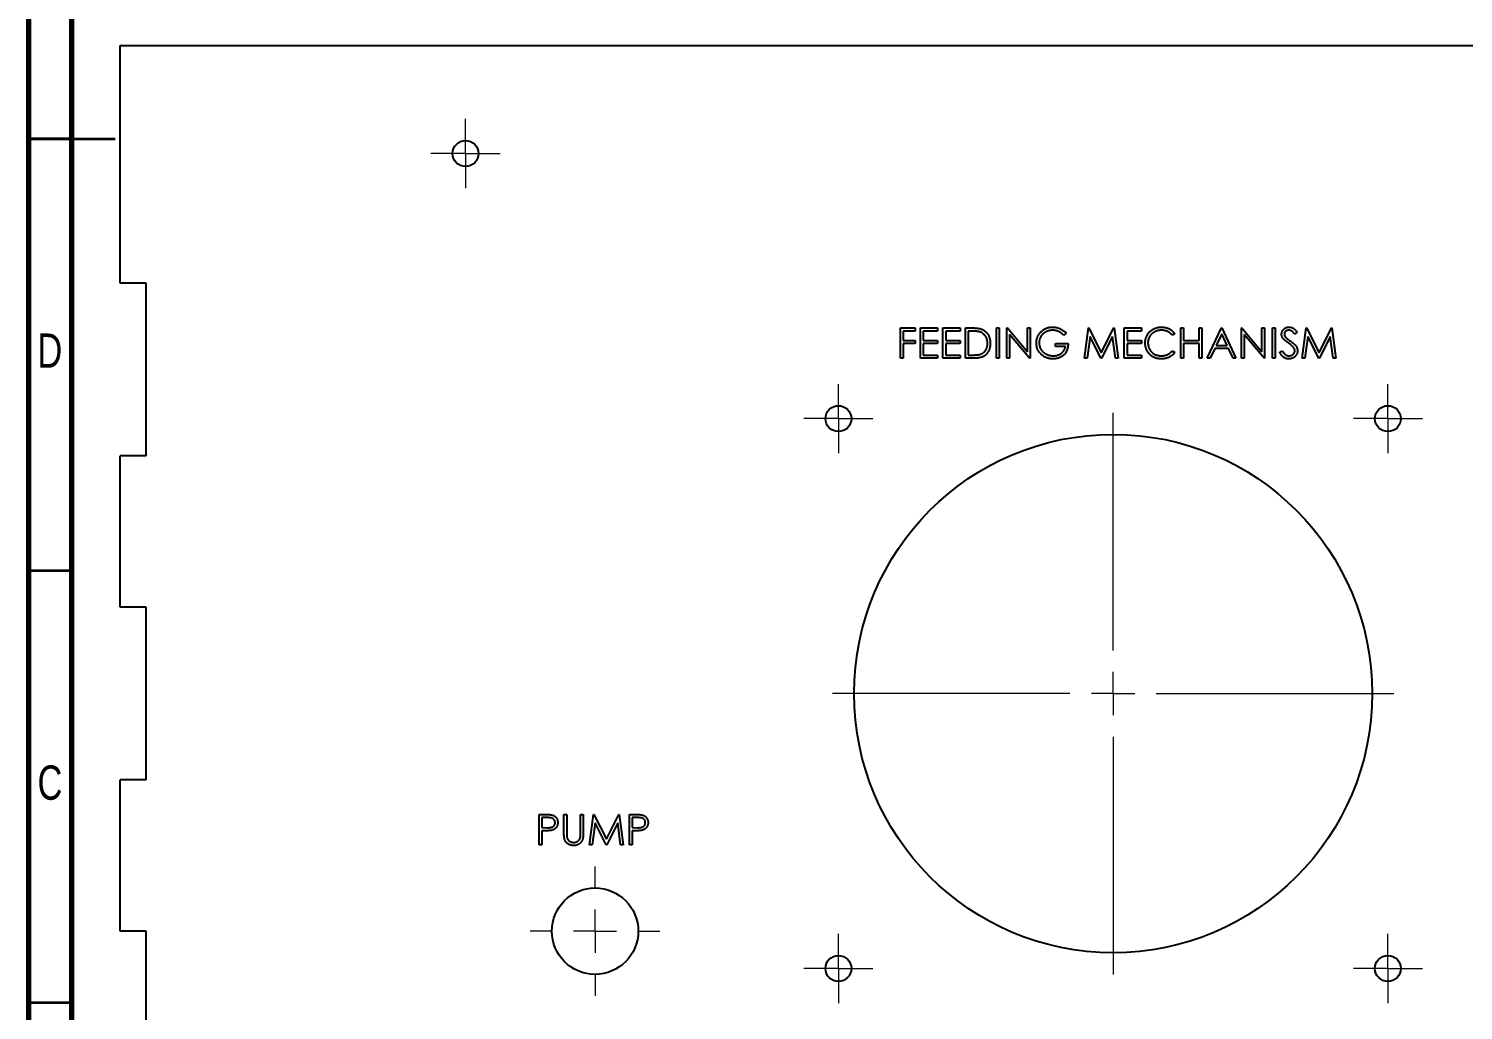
# Model space of a CAD drawing. Header units: millimetres. Extents: x 15 to 589, y 5 to 415.
# Drawn here: x 15 to 181.1, y 109.1 to 222.7 of the extents above; entities that cross this region are included whole.
import ezdxf

# ---------------------------------------------------------------- set-up
doc = ezdxf.new("R2010")
doc.units = ezdxf.units.MM
doc.styles.add('SLDTEXTSTYLE0', font='TXT', dxfattribs={"width": 0.75})

# ---------------------------------------------------------------- blocks, each defined once
blk = doc.blocks.new('SW_CENTERMARKSYMBOL_0')
at = {"color": 0, "linetype": 'Continuous', "lineweight": 0}
for p, q in [((0, 5), (0, 32.5)), ((0, 0), (0, 2.5)), ((-5, 0), (-32.5, 0)), ((0, 0), (-2.5, 0)), ((0, 0), (0, -2.5)), ((0, 0), (2.5, 0)), ((5, 0), (32.5, 0)), ((0, -5), (0, -32.5))]:
    blk.add_line(p, q, dxfattribs=at)
blk = doc.blocks.new('SW_CENTERMARKSYMBOL_1')
at = {"color": 0, "linetype": 'Continuous', "lineweight": 0}
for p, q in [((0, 2.5), (0, 4)), ((0, 0), (0, 2.5)), ((-2.5, 0), (-4, 0)), ((0, 0), (-2.5, 0)), ((0, 0), (0, -2.5)), ((0, 0), (2.5, 0)), ((2.5, 0), (4, 0)), ((0, -2.5), (0, -4))]:
    blk.add_line(p, q, dxfattribs=at)
blk = doc.blocks.new('SW_CENTERMARKSYMBOL_2')
at = {"color": 0, "linetype": 'Continuous', "lineweight": 0}
for p, q in [((0, 2.5), (0, 4)), ((0, 0), (0, 2.5)), ((-2.5, 0), (-4, 0)), ((0, 0), (-2.5, 0)), ((0, 0), (0, -2.5)), ((0, 0), (2.5, 0)), ((2.5, 0), (4, 0)), ((0, -2.5), (0, -4))]:
    blk.add_line(p, q, dxfattribs=at)
blk = doc.blocks.new('SW_CENTERMARKSYMBOL_3')
at = {"color": 0, "linetype": 'Continuous', "lineweight": 0}
for p, q in [((0, 2.5), (0, 4)), ((0, 0), (0, 2.5)), ((-2.5, 0), (-4, 0)), ((0, 0), (-2.5, 0)), ((0, 0), (0, -2.5)), ((0, 0), (2.5, 0)), ((2.5, 0), (4, 0)), ((0, -2.5), (0, -4))]:
    blk.add_line(p, q, dxfattribs=at)
blk = doc.blocks.new('SW_CENTERMARKSYMBOL_4')
at = {"color": 0, "linetype": 'Continuous', "lineweight": 0}
for p, q in [((0, 2.5), (0, 4)), ((0, 0), (0, 2.5)), ((-2.5, 0), (-4, 0)), ((0, 0), (-2.5, 0)), ((0, 0), (0, -2.5)), ((0, 0), (2.5, 0)), ((2.5, 0), (4, 0)), ((0, -2.5), (0, -4))]:
    blk.add_line(p, q, dxfattribs=at)
blk = doc.blocks.new('SW_CENTERMARKSYMBOL_6')
at = {"color": 0, "linetype": 'Continuous', "lineweight": 0}
for p, q in [((0, 5), (0, 7.5)), ((0, 0), (0, 2.5)), ((-5, 0), (-7.5, 0)), ((0, 0), (-2.5, 0)), ((0, 0), (0, -2.5)), ((0, 0), (2.5, 0)), ((5, 0), (7.5, 0)), ((0, -5), (0, -7.5))]:
    blk.add_line(p, q, dxfattribs=at)
blk = doc.blocks.new('SW_CENTERMARKSYMBOL_7')
at = {"color": 0, "linetype": 'Continuous', "lineweight": 0}
for p, q in [((0, 2.5), (0, 4)), ((0, 0), (0, 2.5)), ((-2.5, 0), (-4, 0)), ((0, 0), (-2.5, 0)), ((0, 0), (0, -2.5)), ((0, 0), (2.5, 0)), ((2.5, 0), (4, 0)), ((0, -2.5), (0, -4))]:
    blk.add_line(p, q, dxfattribs=at)

msp = doc.modelspace()

# ---------------------------------------------------------------- linework, layer by layer
at = {"color": 7, "linetype": 'Continuous', "lineweight": 70}
for p, q in [((15, 5), (15, 415)), ((20, 10), (20, 410))]:
    msp.add_line(p, q, dxfattribs=at)
at = {"color": 7, "linetype": 'Continuous', "lineweight": 25}
for p, q in [((25.59, 193.29), (25.59, 220.79)), ((25.59, 220.79), (335.59, 220.79)), ((28.59, 193.29), (25.59, 193.29)), ((28.59, 173.29), (28.59, 193.29)), ((115.95, 188.11), (117.65, 188.11)), ((115.95, 184.61), (115.95, 188.11)), ((116.26, 187.75), (116.26, 186.67)), ((117.65, 187.75), (116.26, 187.75)), ((117.65, 188.11), (117.65, 187.75)), ((118.28, 188.11), (120.26, 188.11)), ((118.28, 184.61), (118.28, 188.11)), ((118.6, 187.75), (118.6, 186.67)), ((120.26, 187.75), (118.6, 187.75)), ((120.26, 188.11), (120.26, 187.75)), ((120.88, 188.11), (122.86, 188.11)), ((120.88, 184.61), (120.88, 188.11)), ((121.2, 187.75), (121.2, 186.67)), ((122.86, 187.75), (121.2, 187.75)), ((122.86, 188.11), (122.86, 187.75)), ((123.49, 188.11), (124.19, 188.11)), ((123.49, 184.61), (123.49, 188.11)), ((124.05, 187.75), (123.8, 187.75)), ((123.8, 187.75), (123.8, 184.97)), ((127.08, 188.11), (127.39, 188.11)), ((127.08, 184.61), (127.08, 188.11)), ((127.39, 188.11), (127.39, 184.61)), ((128.29, 188.11), (128.35, 188.11)), ((128.29, 184.61), (128.29, 188.11)), ((128.35, 188.11), (130.67, 185.36)), ((130.67, 188.11), (130.98, 188.11)), ((130.67, 185.36), (130.67, 188.11)), ((130.98, 188.11), (130.98, 184.61)), ((137.26, 184.61), (137.73, 188.11)), ((137.73, 188.11), (137.77, 188.11)), ((137.77, 188.11), (139.21, 185.24)), ((139.21, 185.24), (140.66, 188.11)), ((140.66, 188.11), (140.7, 188.11)), ((140.7, 188.11), (141.17, 184.61)), ((141.88, 188.11), (143.86, 188.11)), ((141.88, 184.61), (141.88, 188.11)), ((142.2, 187.75), (142.2, 186.67)), ((143.86, 187.75), (142.2, 187.75)), ((143.86, 188.11), (143.86, 187.75)), ((148.44, 188.11), (148.75, 188.11)), ((148.44, 184.61), (148.44, 188.11)), ((148.75, 188.11), (148.75, 186.67)), ((150.55, 188.11), (150.86, 188.11)), ((150.55, 186.67), (150.55, 188.11)), ((150.86, 188.11), (150.86, 184.61)), ((151.49, 184.61), (153.15, 188.11)), ((153.15, 188.11), (153.19, 188.11)), ((153.19, 188.11), (154.81, 184.61)), ((155.44, 188.11), (155.5, 188.11)), ((155.44, 184.61), (155.44, 188.11)), ((155.5, 188.11), (157.81, 185.36)), ((157.81, 188.11), (158.13, 188.11)), ((157.81, 185.36), (157.81, 188.11)), ((158.13, 188.11), (158.13, 184.61)), ((159.03, 188.11), (159.34, 188.11)), ((159.03, 184.61), (159.03, 188.11)), ((159.34, 188.11), (159.34, 184.61)), ((162.48, 184.61), (162.94, 188.11)), ((162.94, 188.11), (162.99, 188.11)), ((162.99, 188.11), (164.43, 185.24)), ((164.43, 185.24), (165.87, 188.11)), ((165.87, 188.11), (165.92, 188.11)), ((165.92, 188.11), (166.38, 184.61)), ((116.26, 186.67), (117.65, 186.67)), ((116.26, 186.32), (116.26, 184.61)), ((117.65, 186.32), (116.26, 186.32)), ((117.65, 186.67), (117.65, 186.32)), ((118.6, 186.67), (120.26, 186.67)), ((118.6, 186.32), (118.6, 184.97)), ((120.26, 186.32), (118.6, 186.32)), ((120.26, 186.67), (120.26, 186.32)), ((121.2, 186.67), (122.86, 186.67)), ((121.2, 186.32), (121.2, 184.97)), ((122.86, 186.32), (121.2, 186.32)), ((122.86, 186.67), (122.86, 186.32)), ((128.6, 187.36), (128.6, 184.61)), ((130.91, 184.61), (128.6, 187.36)), ((133.9, 186.32), (135.38, 186.32)), ((133.9, 185.96), (133.9, 186.32)), ((135.15, 187.51), (134.88, 187.26)), ((137.91, 187.13), (137.58, 184.61)), ((139.18, 184.61), (137.91, 187.13)), ((140.52, 187.13), (139.25, 184.61)), ((140.85, 184.61), (140.52, 187.13)), ((142.2, 186.67), (143.86, 186.67)), ((142.2, 186.32), (142.2, 184.97)), ((143.86, 186.32), (142.2, 186.32)), ((143.86, 186.67), (143.86, 186.32)), ((147.72, 187.47), (147.44, 187.26)), ((148.75, 186.67), (150.55, 186.67)), ((148.75, 186.32), (148.75, 184.61)), ((150.55, 186.32), (148.75, 186.32)), ((150.55, 184.61), (150.55, 186.32)), ((153.17, 187.43), (152.53, 186.09)), ((152.53, 186.09), (153.78, 186.09)), ((153.78, 186.09), (153.17, 187.43)), ((155.75, 187.36), (155.75, 184.61)), ((158.06, 184.61), (155.75, 187.36)), ((161.9, 187.61), (161.61, 187.39)), ((163.13, 187.13), (162.8, 184.61)), ((164.4, 184.61), (163.13, 187.13)), ((165.73, 187.13), (164.47, 184.61)), ((166.07, 184.61), (165.73, 187.13)), ((116.26, 184.61), (115.95, 184.61)), ((120.26, 184.61), (118.28, 184.61)), ((118.6, 184.97), (120.26, 184.97)), ((120.26, 184.97), (120.26, 184.61)), ((122.86, 184.61), (120.88, 184.61)), ((121.2, 184.97), (122.86, 184.97)), ((122.86, 184.97), (122.86, 184.61)), ((124.57, 184.61), (123.49, 184.61)), ((123.8, 184.97), (124.2, 184.97)), ((127.39, 184.61), (127.08, 184.61)), ((128.6, 184.61), (128.29, 184.61)), ((130.98, 184.61), (130.91, 184.61)), ((135.06, 185.96), (133.9, 185.96)), ((137.58, 184.61), (137.26, 184.61)), ((139.25, 184.61), (139.18, 184.61)), ((141.17, 184.61), (140.85, 184.61)), ((143.86, 184.61), (141.88, 184.61)), ((142.2, 184.97), (143.86, 184.97)), ((143.86, 184.97), (143.86, 184.61)), ((147.44, 185.46), (147.72, 185.26)), ((148.75, 184.61), (148.44, 184.61)), ((150.86, 184.61), (150.55, 184.61)), ((151.83, 184.61), (151.49, 184.61)), ((152.36, 185.73), (151.83, 184.61)), ((153.95, 185.73), (152.36, 185.73)), ((154.47, 184.61), (153.95, 185.73)), ((154.81, 184.61), (154.47, 184.61)), ((155.75, 184.61), (155.44, 184.61)), ((158.13, 184.61), (158.06, 184.61)), ((159.34, 184.61), (159.03, 184.61)), ((159.88, 185.29), (160.17, 185.46)), ((162.8, 184.61), (162.48, 184.61)), ((164.47, 184.61), (164.4, 184.61)), ((166.38, 184.61), (166.07, 184.61)), ((25.59, 155.79), (25.59, 173.29)), ((28.59, 173.29), (25.59, 173.29)), ((28.59, 155.79), (25.59, 155.79)), ((28.59, 135.79), (28.59, 155.79)), ((25.59, 118.29), (25.59, 135.79)), ((28.59, 135.79), (25.59, 135.79)), ((74.12, 131.79), (74.81, 131.79)), ((74.12, 128.29), (74.12, 131.79)), ((74.43, 131.43), (74.43, 130.27)), ((75.07, 131.43), (74.43, 131.43)), ((76.99, 131.79), (77.31, 131.79)), ((76.99, 129.68), (76.99, 131.79)), ((77.31, 131.79), (77.31, 129.69)), ((78.92, 131.79), (79.23, 131.79)), ((78.92, 129.69), (78.92, 131.79)), ((79.23, 131.79), (79.23, 129.68)), ((79.95, 128.29), (80.41, 131.79)), ((80.41, 131.79), (80.46, 131.79)), ((80.46, 131.79), (81.9, 128.92)), ((81.9, 128.92), (83.35, 131.79)), ((83.35, 131.79), (83.39, 131.79)), ((83.39, 131.79), (83.86, 128.29)), ((84.57, 131.79), (85.26, 131.79)), ((84.57, 128.29), (84.57, 131.79)), ((84.89, 131.43), (84.89, 130.27)), ((85.53, 131.43), (84.89, 131.43)), ((74.43, 130.27), (75.05, 130.26)), ((74.43, 129.91), (74.43, 128.29)), ((74.68, 129.91), (74.43, 129.91)), ((80.6, 130.82), (80.27, 128.29)), ((81.87, 128.29), (80.6, 130.82)), ((83.21, 130.81), (81.94, 128.29)), ((83.54, 128.29), (83.21, 130.81)), ((84.89, 130.27), (85.5, 130.26)), ((84.89, 129.91), (84.89, 128.29)), ((85.14, 129.91), (84.89, 129.91)), ((74.43, 128.29), (74.12, 128.29)), ((80.27, 128.29), (79.95, 128.29)), ((81.94, 128.29), (81.87, 128.29)), ((83.86, 128.29), (83.54, 128.29)), ((84.89, 128.29), (84.57, 128.29)), ((28.59, 118.29), (25.59, 118.29)), ((28.59, 98.29), (28.59, 118.29))]:
    msp.add_line(p, q, dxfattribs=at)
at = {"color": 7, "linetype": 'Continuous', "lineweight": 35}
for p, q in [((15, 210), (25, 210)), ((20, 210), (15, 210)), ((20, 160), (15, 160)), ((20, 110), (15, 110))]:
    msp.add_line(p, q, dxfattribs=at)
at = {"color": 7, "linetype": 'Continuous', "lineweight": 25}
for centre, radius in [((65.59, 208.29), 1.5), ((108.77, 177.61), 1.5), ((172.41, 177.61), 1.5), ((140.59, 145.79), 30), ((80.59, 118.29), 5), ((108.77, 113.97), 1.5), ((172.41, 113.97), 1.5)]:
    msp.add_circle(centre, radius, dxfattribs=at)
for points, knots in [([(125.12, 187.65), (125.09, 187.66), (125.03, 187.68), (124.93, 187.7), (124.81, 187.71), (124.69, 187.73), (124.55, 187.74), (124.39, 187.75), (124.22, 187.75), (124.11, 187.75), (124.05, 187.75)], [0, 0, 0, 0, 0.084319, 0.179285, 0.286583, 0.405111, 0.535593, 0.67819, 0.832976, 1, 1, 1, 1]), ([(124.19, 188.11), (124.26, 188.11), (124.37, 188.11), (124.55, 188.1), (124.7, 188.09), (124.85, 188.08), (124.98, 188.06), (125.1, 188.04), (125.21, 188.02), (125.27, 187.99), (125.3, 187.98)], [0, 0, 0, 0, 0.164289, 0.317406, 0.458844, 0.589367, 0.707831, 0.81577, 0.91288, 1, 1, 1, 1]), ([(125.3, 187.98), (125.35, 187.97), (125.43, 187.94), (125.54, 187.88), (125.65, 187.82), (125.75, 187.74), (125.84, 187.66), (125.93, 187.57), (126.01, 187.47), (126.08, 187.37), (126.15, 187.25), (126.2, 187.14), (126.25, 187.01), (126.29, 186.88), (126.32, 186.75), (126.34, 186.61), (126.36, 186.46), (126.36, 186.37), (126.36, 186.32)], [0, 0, 0, 0, 0.061545, 0.121694, 0.181155, 0.239875, 0.298702, 0.357647, 0.417605, 0.478494, 0.540407, 0.602345, 0.665004, 0.728559, 0.793651, 0.860534, 0.929236, 1, 1, 1, 1]), ([(131.7, 186.36), (131.7, 186.4), (131.7, 186.49), (131.71, 186.61), (131.73, 186.73), (131.76, 186.84), (131.79, 186.96), (131.84, 187.07), (131.88, 187.18), (131.94, 187.29), (132.01, 187.39), (132.08, 187.49), (132.15, 187.58), (132.23, 187.67), (132.32, 187.75), (132.41, 187.83), (132.51, 187.9), (132.62, 187.96), (132.72, 188.02), (132.84, 188.07), (132.95, 188.11), (133.07, 188.14), (133.19, 188.17), (133.32, 188.19), (133.45, 188.2), (133.54, 188.2), (133.58, 188.2)], [0, 0, 0, 0, 0.042039, 0.083544, 0.124643, 0.165303, 0.206171, 0.246971, 0.288329, 0.329987, 0.371797, 0.412738, 0.453459, 0.494001, 0.534381, 0.574952, 0.615892, 0.65725, 0.699007, 0.740486, 0.782325, 0.824567, 0.867041, 0.9105, 0.954619, 1, 1, 1, 1]), ([(133.57, 187.84), (133.54, 187.84), (133.47, 187.84), (133.37, 187.83), (133.27, 187.81), (133.17, 187.79), (133.07, 187.76), (132.98, 187.73), (132.88, 187.69), (132.79, 187.64), (132.7, 187.59), (132.62, 187.53), (132.54, 187.47), (132.46, 187.41), (132.39, 187.34), (132.33, 187.26), (132.27, 187.18), (132.22, 187.1), (132.17, 187.01), (132.13, 186.93), (132.09, 186.84), (132.06, 186.75), (132.04, 186.66), (132.02, 186.56), (132.02, 186.47), (132.01, 186.41), (132.01, 186.38)], [0, 0, 0, 0, 0.042841, 0.085571, 0.127719, 0.170068, 0.212787, 0.255482, 0.298877, 0.342861, 0.386528, 0.429532, 0.471886, 0.513729, 0.555082, 0.596535, 0.63812, 0.679822, 0.721331, 0.761888, 0.802199, 0.841806, 0.88106, 0.920633, 0.960101, 1, 1, 1, 1]), ([(134.88, 187.26), (134.84, 187.3), (134.74, 187.39), (134.58, 187.51), (134.42, 187.61), (134.25, 187.69), (134.08, 187.76), (133.91, 187.81), (133.74, 187.84), (133.63, 187.84), (133.57, 187.84)], [0, 0, 0, 0, 0.136144, 0.269043, 0.398517, 0.5271, 0.652283, 0.77168, 0.887495, 1, 1, 1, 1]), ([(133.58, 188.2), (133.62, 188.2), (133.69, 188.2), (133.8, 188.19), (133.9, 188.18), (134.01, 188.16), (134.11, 188.14), (134.21, 188.11), (134.31, 188.08), (134.4, 188.04), (134.5, 187.99), (134.6, 187.94), (134.69, 187.89), (134.78, 187.82), (134.88, 187.76), (134.97, 187.68), (135.06, 187.6), (135.12, 187.54), (135.15, 187.51)], [0, 0, 0, 0, 0.061617, 0.122179, 0.182216, 0.241864, 0.30096, 0.359969, 0.419033, 0.478069, 0.537993, 0.59896, 0.661321, 0.725248, 0.79122, 0.858746, 0.928318, 1, 1, 1, 1]), ([(144.31, 186.38), (144.31, 186.44), (144.31, 186.57), (144.34, 186.75), (144.38, 186.92), (144.44, 187.09), (144.52, 187.25), (144.61, 187.4), (144.72, 187.54), (144.84, 187.68), (144.98, 187.8), (145.13, 187.91), (145.28, 188), (145.45, 188.07), (145.62, 188.13), (145.8, 188.17), (146, 188.2), (146.13, 188.2), (146.19, 188.2)], [0, 0, 0, 0, 0.064558, 0.127014, 0.187955, 0.248014, 0.307748, 0.368235, 0.42947, 0.492743, 0.556258, 0.618217, 0.679655, 0.741246, 0.803415, 0.866815, 0.932328, 1, 1, 1, 1]), ([(146.17, 187.84), (146.14, 187.84), (146.07, 187.84), (145.96, 187.83), (145.86, 187.81), (145.76, 187.79), (145.66, 187.76), (145.57, 187.73), (145.47, 187.69), (145.38, 187.64), (145.3, 187.59), (145.21, 187.54), (145.13, 187.48), (145.06, 187.41), (144.99, 187.34), (144.93, 187.27), (144.87, 187.19), (144.82, 187.11), (144.77, 187.03), (144.73, 186.94), (144.7, 186.85), (144.67, 186.75), (144.65, 186.66), (144.63, 186.56), (144.62, 186.46), (144.62, 186.39), (144.62, 186.36)], [0, 0, 0, 0, 0.043955, 0.087502, 0.130463, 0.172752, 0.215403, 0.25765, 0.300153, 0.343121, 0.385925, 0.427686, 0.468818, 0.509492, 0.549883, 0.58998, 0.630405, 0.670869, 0.711384, 0.751627, 0.791776, 0.832459, 0.873319, 0.914543, 0.956924, 1, 1, 1, 1]), ([(147.44, 187.26), (147.42, 187.28), (147.38, 187.33), (147.32, 187.39), (147.26, 187.45), (147.19, 187.51), (147.12, 187.56), (147.04, 187.61), (146.97, 187.65), (146.86, 187.71), (146.72, 187.76), (146.54, 187.81), (146.36, 187.84), (146.24, 187.84), (146.17, 187.84)], [0, 0, 0, 0, 0.063163, 0.125475, 0.187121, 0.248294, 0.309295, 0.36985, 0.430973, 0.492456, 0.616148, 0.740844, 0.868183, 1, 1, 1, 1]), ([(146.19, 188.2), (146.23, 188.2), (146.31, 188.2), (146.43, 188.19), (146.54, 188.17), (146.65, 188.15), (146.76, 188.13), (146.87, 188.09), (146.97, 188.05), (147.07, 188.01), (147.17, 187.96), (147.26, 187.9), (147.35, 187.84), (147.43, 187.78), (147.51, 187.71), (147.58, 187.63), (147.65, 187.55), (147.7, 187.5), (147.72, 187.47)], [0, 0, 0, 0, 0.0685475, 0.1356829, 0.201215, 0.2656822, 0.3292668, 0.3923954, 0.4550698, 0.5171269, 0.57879, 0.6397399, 0.7001915, 0.7598062, 0.8196283, 0.8793548, 0.9395116, 1, 1, 1, 1]), ([(160.1, 187.38), (160.1, 187.42), (160.11, 187.49), (160.13, 187.6), (160.16, 187.7), (160.21, 187.8), (160.27, 187.89), (160.35, 187.97), (160.43, 188.04), (160.53, 188.1), (160.63, 188.14), (160.74, 188.18), (160.85, 188.2), (160.93, 188.2), (160.97, 188.2)], [0, 0, 0, 0, 0.083785, 0.16578, 0.24628, 0.327461, 0.408797, 0.489715, 0.571376, 0.655523, 0.741019, 0.826547, 0.911989, 1, 1, 1, 1]), ([(160.93, 187.84), (160.89, 187.84), (160.82, 187.84), (160.73, 187.81), (160.64, 187.77), (160.56, 187.72), (160.5, 187.65), (160.45, 187.57), (160.42, 187.49), (160.42, 187.43), (160.42, 187.4)], [0, 0, 0, 0, 0.143073, 0.275903, 0.402371, 0.528414, 0.650356, 0.765895, 0.880774, 1, 1, 1, 1]), ([(161.61, 187.39), (161.6, 187.41), (161.56, 187.46), (161.51, 187.52), (161.47, 187.57), (161.42, 187.62), (161.38, 187.66), (161.33, 187.7), (161.29, 187.73), (161.24, 187.76), (161.18, 187.79), (161.1, 187.82), (161.02, 187.84), (160.96, 187.84), (160.93, 187.84)], [0, 0, 0, 0, 0.098469, 0.189629, 0.274184, 0.352183, 0.423199, 0.488551, 0.548473, 0.60144, 0.701198, 0.799592, 0.898545, 1, 1, 1, 1]), ([(160.97, 188.2), (161.01, 188.2), (161.09, 188.2), (161.21, 188.17), (161.33, 188.13), (161.42, 188.08), (161.49, 188.04), (161.55, 188), (161.6, 187.95), (161.66, 187.89), (161.72, 187.83), (161.78, 187.76), (161.84, 187.69), (161.88, 187.64), (161.9, 187.61)], [0, 0, 0, 0, 0.107233, 0.213252, 0.31883, 0.426794, 0.483646, 0.543604, 0.608308, 0.677127, 0.750686, 0.828713, 0.91219, 1, 1, 1, 1]), ([(126.36, 186.32), (126.36, 186.27), (126.36, 186.19), (126.35, 186.06), (126.33, 185.94), (126.3, 185.82), (126.27, 185.71), (126.24, 185.6), (126.19, 185.49), (126.14, 185.39), (126.08, 185.29), (126.02, 185.2), (125.96, 185.12), (125.88, 185.04), (125.81, 184.97), (125.73, 184.91), (125.65, 184.85), (125.56, 184.8), (125.47, 184.75), (125.37, 184.72), (125.26, 184.68), (125.14, 184.66), (125.01, 184.64), (124.87, 184.62), (124.72, 184.61), (124.62, 184.61), (124.57, 184.61)], [0, 0, 0, 0, 0.046081, 0.090807, 0.134295, 0.177024, 0.218823, 0.260244, 0.30108, 0.341614, 0.381583, 0.42012, 0.458075, 0.494738, 0.531195, 0.566934, 0.602713, 0.638327, 0.674853, 0.713467, 0.754442, 0.797815, 0.843989, 0.893072, 0.944963, 1, 1, 1, 1]), ([(126.05, 186.32), (126.04, 186.36), (126.04, 186.44), (126.03, 186.56), (126.01, 186.67), (125.99, 186.78), (125.95, 186.88), (125.91, 186.98), (125.86, 187.08), (125.8, 187.17), (125.74, 187.25), (125.67, 187.33), (125.59, 187.4), (125.51, 187.47), (125.42, 187.53), (125.33, 187.58), (125.23, 187.62), (125.16, 187.64), (125.12, 187.65)], [0, 0, 0, 0, 0.070151, 0.137813, 0.203226, 0.267174, 0.330024, 0.391794, 0.453084, 0.514334, 0.575, 0.634865, 0.694116, 0.753442, 0.813126, 0.87408, 0.936007, 1, 1, 1, 1]), ([(125.2, 185.06), (125.24, 185.07), (125.3, 185.09), (125.39, 185.13), (125.47, 185.18), (125.55, 185.23), (125.63, 185.29), (125.7, 185.36), (125.76, 185.43), (125.82, 185.51), (125.87, 185.6), (125.92, 185.69), (125.96, 185.78), (125.99, 185.88), (126.02, 185.98), (126.03, 186.09), (126.04, 186.2), (126.04, 186.28), (126.05, 186.32)], [0, 0, 0, 0, 0.062415, 0.123338, 0.183125, 0.241783, 0.300579, 0.35968, 0.418882, 0.479531, 0.540851, 0.602303, 0.664463, 0.727806, 0.792895, 0.859672, 0.928464, 1, 1, 1, 1]), ([(132.13, 185.18), (132.09, 185.23), (132.03, 185.31), (131.94, 185.45), (131.86, 185.59), (131.8, 185.73), (131.76, 185.88), (131.72, 186.04), (131.7, 186.2), (131.7, 186.31), (131.7, 186.36)], [0, 0, 0, 0, 0.127896, 0.253668, 0.376738, 0.499344, 0.621999, 0.745699, 0.871345, 1, 1, 1, 1]), ([(132.01, 186.38), (132.01, 186.34), (132.02, 186.28), (132.02, 186.18), (132.04, 186.09), (132.07, 185.99), (132.1, 185.9), (132.13, 185.81), (132.18, 185.72), (132.23, 185.63), (132.29, 185.55), (132.35, 185.47), (132.42, 185.39), (132.49, 185.32), (132.57, 185.25), (132.65, 185.19), (132.74, 185.13), (132.83, 185.08), (132.93, 185.03), (133.03, 184.99), (133.13, 184.96), (133.23, 184.93), (133.34, 184.91), (133.45, 184.89), (133.56, 184.88), (133.63, 184.88), (133.67, 184.88)], [0, 0, 0, 0, 0.038994, 0.077882, 0.116652, 0.155416, 0.194618, 0.234261, 0.274547, 0.315667, 0.35702, 0.398083, 0.439098, 0.479833, 0.521274, 0.562841, 0.605292, 0.648409, 0.691727, 0.735149, 0.778369, 0.821661, 0.865524, 0.909731, 0.954523, 1, 1, 1, 1]), ([(135.38, 186.32), (135.38, 186.25), (135.37, 186.12), (135.35, 185.93), (135.31, 185.75), (135.26, 185.58), (135.19, 185.42), (135.11, 185.27), (135.02, 185.13), (134.91, 185), (134.78, 184.89), (134.65, 184.79), (134.51, 184.71), (134.35, 184.64), (134.19, 184.59), (134.02, 184.55), (133.83, 184.53), (133.71, 184.52), (133.64, 184.52)], [0, 0, 0, 0, 0.071272, 0.139493, 0.204635, 0.267406, 0.328446, 0.388397, 0.447734, 0.507392, 0.566768, 0.625478, 0.684067, 0.743248, 0.804033, 0.866499, 0.931723, 1, 1, 1, 1]), ([(144.75, 185.13), (144.72, 185.18), (144.65, 185.26), (144.56, 185.4), (144.48, 185.55), (144.42, 185.7), (144.37, 185.86), (144.33, 186.03), (144.31, 186.2), (144.31, 186.32), (144.31, 186.38)], [0, 0, 0, 0, 0.124329, 0.247156, 0.36878, 0.490734, 0.613614, 0.738958, 0.867311, 1, 1, 1, 1]), ([(144.62, 186.36), (144.62, 186.31), (144.63, 186.2), (144.65, 186.06), (144.68, 185.91), (144.73, 185.78), (144.79, 185.65), (144.87, 185.53), (144.96, 185.41), (145.07, 185.3), (145.18, 185.2), (145.3, 185.12), (145.43, 185.04), (145.57, 184.98), (145.72, 184.94), (145.87, 184.9), (146.03, 184.88), (146.14, 184.88), (146.19, 184.88)], [0, 0, 0, 0, 0.064323, 0.12629, 0.186726, 0.246146, 0.305576, 0.365429, 0.426326, 0.48884, 0.551725, 0.613919, 0.675484, 0.737334, 0.800229, 0.864502, 0.931041, 1, 1, 1, 1]), ([(160.3, 186.85), (160.28, 186.87), (160.25, 186.91), (160.21, 186.98), (160.18, 187.04), (160.15, 187.11), (160.13, 187.17), (160.11, 187.24), (160.1, 187.31), (160.1, 187.36), (160.1, 187.38)], [0, 0, 0, 0, 0.133507, 0.262559, 0.388264, 0.512667, 0.633722, 0.755394, 0.877553, 1, 1, 1, 1]), ([(160.87, 186.37), (160.84, 186.4), (160.76, 186.45), (160.67, 186.53), (160.58, 186.59), (160.5, 186.66), (160.43, 186.71), (160.38, 186.76), (160.33, 186.81), (160.31, 186.84), (160.3, 186.85)], [0, 0, 0, 0, 0.1815353, 0.3470817, 0.4955678, 0.6283573, 0.7455197, 0.8458308, 0.9307818, 1, 1, 1, 1]), ([(160.42, 187.4), (160.42, 187.38), (160.42, 187.34), (160.43, 187.29), (160.44, 187.23), (160.47, 187.18), (160.5, 187.12), (160.54, 187.06), (160.59, 187), (160.63, 186.97), (160.65, 186.95)], [0, 0, 0, 0, 0.107285, 0.214746, 0.322939, 0.434116, 0.553412, 0.686073, 0.834256, 1, 1, 1, 1]), ([(160.65, 186.95), (160.66, 186.94), (160.67, 186.92), (160.71, 186.9), (160.75, 186.86), (160.8, 186.82), (160.87, 186.78), (160.94, 186.72), (161.03, 186.66), (161.09, 186.62), (161.12, 186.6)], [0, 0, 0, 0, 0.052594, 0.124952, 0.218094, 0.333502, 0.468789, 0.624938, 0.801683, 1, 1, 1, 1]), ([(161.5, 185.82), (161.49, 185.84), (161.45, 185.88), (161.4, 185.94), (161.33, 186.01), (161.26, 186.08), (161.17, 186.15), (161.08, 186.22), (160.98, 186.3), (160.91, 186.35), (160.87, 186.37)], [0, 0, 0, 0, 0.090279, 0.18953, 0.299198, 0.418926, 0.548376, 0.688136, 0.839084, 1, 1, 1, 1]), ([(161.12, 186.6), (161.16, 186.57), (161.23, 186.52), (161.33, 186.44), (161.43, 186.36), (161.51, 186.28), (161.59, 186.21), (161.66, 186.14), (161.72, 186.07), (161.78, 185.98), (161.85, 185.87), (161.9, 185.74), (161.94, 185.6), (161.94, 185.51), (161.94, 185.47)], [0, 0, 0, 0, 0.096972, 0.187773, 0.272396, 0.351321, 0.424335, 0.491909, 0.554233, 0.611268, 0.716348, 0.81454, 0.908495, 1, 1, 1, 1]), ([(124.2, 184.97), (124.26, 184.97), (124.37, 184.97), (124.53, 184.97), (124.68, 184.98), (124.81, 184.99), (124.93, 185), (125.03, 185.02), (125.12, 185.04), (125.18, 185.05), (125.2, 185.06)], [0, 0, 0, 0, 0.171901, 0.330628, 0.475549, 0.606746, 0.725024, 0.829742, 0.921323, 1, 1, 1, 1]), ([(133.64, 184.52), (133.61, 184.52), (133.53, 184.52), (133.41, 184.53), (133.3, 184.54), (133.19, 184.56), (133.09, 184.58), (132.98, 184.61), (132.88, 184.65), (132.79, 184.69), (132.69, 184.73), (132.6, 184.78), (132.52, 184.83), (132.43, 184.89), (132.35, 184.96), (132.27, 185.03), (132.2, 185.1), (132.15, 185.16), (132.13, 185.18)], [0, 0, 0, 0, 0.069237, 0.136557, 0.202094, 0.266464, 0.329769, 0.391879, 0.453271, 0.514115, 0.57439, 0.634142, 0.693923, 0.754152, 0.81447, 0.875661, 0.937348, 1, 1, 1, 1]), ([(133.67, 184.88), (133.72, 184.88), (133.81, 184.88), (133.94, 184.9), (134.06, 184.92), (134.18, 184.95), (134.3, 185), (134.41, 185.05), (134.51, 185.11), (134.61, 185.18), (134.7, 185.26), (134.78, 185.34), (134.86, 185.43), (134.92, 185.52), (134.97, 185.62), (135.01, 185.73), (135.04, 185.84), (135.06, 185.92), (135.06, 185.96)], [0, 0, 0, 0, 0.0706301, 0.1386936, 0.2049177, 0.2694409, 0.3326363, 0.3953017, 0.4577639, 0.520657, 0.5828517, 0.6433152, 0.7025802, 0.7609075, 0.8194896, 0.8782691, 0.9384913, 1, 1, 1, 1]), ([(146.2, 184.52), (146.16, 184.52), (146.08, 184.52), (145.97, 184.53), (145.87, 184.54), (145.76, 184.56), (145.66, 184.58), (145.56, 184.61), (145.47, 184.64), (145.38, 184.67), (145.29, 184.71), (145.2, 184.76), (145.12, 184.81), (145.04, 184.86), (144.96, 184.92), (144.89, 184.99), (144.82, 185.06), (144.77, 185.11), (144.75, 185.13)], [0, 0, 0, 0, 0.069663, 0.13775, 0.203917, 0.26878, 0.332414, 0.394754, 0.45618, 0.516996, 0.577396, 0.637198, 0.696999, 0.756756, 0.816554, 0.876948, 0.938132, 1, 1, 1, 1]), ([(146.19, 184.88), (146.25, 184.88), (146.37, 184.89), (146.55, 184.91), (146.72, 184.96), (146.88, 185.02), (147.03, 185.11), (147.18, 185.21), (147.32, 185.33), (147.4, 185.42), (147.44, 185.46)], [0, 0, 0, 0, 0.128515, 0.252949, 0.374755, 0.49594, 0.617181, 0.740909, 0.867811, 1, 1, 1, 1]), ([(147.72, 185.26), (147.7, 185.23), (147.65, 185.17), (147.58, 185.09), (147.51, 185.01), (147.43, 184.94), (147.34, 184.88), (147.25, 184.82), (147.16, 184.76), (147.07, 184.71), (146.97, 184.67), (146.87, 184.63), (146.76, 184.59), (146.65, 184.57), (146.54, 184.55), (146.43, 184.53), (146.31, 184.52), (146.24, 184.52), (146.2, 184.52)], [0, 0, 0, 0, 0.0616742, 0.1230531, 0.183475, 0.2437265, 0.3042789, 0.3648629, 0.4259462, 0.4873912, 0.5492204, 0.6111436, 0.6735285, 0.7369615, 0.8007853, 0.8660126, 0.9321007, 1, 1, 1, 1]), ([(160.94, 184.52), (160.92, 184.52), (160.86, 184.52), (160.79, 184.53), (160.71, 184.54), (160.64, 184.56), (160.56, 184.59), (160.49, 184.62), (160.43, 184.66), (160.36, 184.7), (160.29, 184.74), (160.23, 184.8), (160.17, 184.86), (160.11, 184.93), (160.05, 185.01), (159.99, 185.1), (159.93, 185.19), (159.9, 185.25), (159.88, 185.29)], [0, 0, 0, 0, 0.057208, 0.113696, 0.169178, 0.224159, 0.27872, 0.333794, 0.389241, 0.445822, 0.503704, 0.564294, 0.627975, 0.695038, 0.765373, 0.839611, 0.917538, 1, 1, 1, 1]), ([(160.17, 185.46), (160.2, 185.42), (160.25, 185.33), (160.34, 185.21), (160.43, 185.11), (160.53, 185.03), (160.63, 184.96), (160.73, 184.91), (160.83, 184.89), (160.91, 184.88), (160.94, 184.88)], [0, 0, 0, 0, 0.159004, 0.304646, 0.438547, 0.562322, 0.677433, 0.786897, 0.893611, 1, 1, 1, 1]), ([(161.94, 185.47), (161.94, 185.44), (161.94, 185.37), (161.93, 185.28), (161.9, 185.19), (161.87, 185.11), (161.83, 185.03), (161.78, 184.95), (161.72, 184.87), (161.65, 184.8), (161.58, 184.74), (161.5, 184.68), (161.42, 184.63), (161.33, 184.59), (161.24, 184.56), (161.14, 184.54), (161.04, 184.52), (160.98, 184.52), (160.94, 184.52)], [0, 0, 0, 0, 0.061484, 0.121775, 0.18092, 0.240256, 0.300114, 0.361146, 0.423501, 0.488669, 0.553954, 0.617581, 0.680238, 0.742187, 0.804663, 0.868259, 0.93302, 1, 1, 1, 1]), ([(160.94, 184.88), (160.97, 184.88), (161.03, 184.88), (161.12, 184.9), (161.21, 184.92), (161.29, 184.96), (161.37, 185), (161.44, 185.06), (161.5, 185.11), (161.54, 185.18), (161.58, 185.25), (161.61, 185.32), (161.62, 185.4), (161.63, 185.45), (161.63, 185.47)], [0, 0, 0, 0, 0.091264, 0.18093, 0.270088, 0.360156, 0.448343, 0.532666, 0.613834, 0.693982, 0.772716, 0.849335, 0.923967, 1, 1, 1, 1]), ([(161.63, 185.47), (161.63, 185.5), (161.62, 185.56), (161.6, 185.65), (161.56, 185.74), (161.52, 185.79), (161.5, 185.82)], [0, 0, 0, 0, 0.234723, 0.477158, 0.728556, 1, 1, 1, 1]), ([(74.81, 131.79), (74.85, 131.79), (74.94, 131.79), (75.07, 131.79), (75.19, 131.78), (75.3, 131.78), (75.39, 131.77), (75.47, 131.76), (75.54, 131.75), (75.58, 131.74), (75.6, 131.74)], [0, 0, 0, 0, 0.1769558, 0.3390551, 0.4863182, 0.6187809, 0.7356188, 0.8387425, 0.9264571, 1, 1, 1, 1]), ([(75.96, 130.85), (75.96, 130.88), (75.96, 130.93), (75.94, 131.02), (75.91, 131.1), (75.86, 131.17), (75.81, 131.23), (75.75, 131.29), (75.68, 131.34), (75.61, 131.37), (75.56, 131.39), (75.51, 131.4), (75.45, 131.41), (75.39, 131.42), (75.32, 131.42), (75.24, 131.43), (75.16, 131.43), (75.1, 131.43), (75.07, 131.43)], [0, 0, 0, 0, 0.070044, 0.139238, 0.208197, 0.279173, 0.349987, 0.418354, 0.48761, 0.557411, 0.59533, 0.637964, 0.685913, 0.738185, 0.796103, 0.858517, 0.926658, 1, 1, 1, 1]), ([(75.6, 131.74), (75.63, 131.73), (75.67, 131.72), (75.74, 131.69), (75.81, 131.66), (75.87, 131.63), (75.93, 131.58), (75.99, 131.54), (76.04, 131.49), (76.09, 131.43), (76.13, 131.37), (76.17, 131.31), (76.2, 131.24), (76.23, 131.17), (76.25, 131.1), (76.26, 131.02), (76.27, 130.94), (76.27, 130.88), (76.27, 130.85)], [0, 0, 0, 0, 0.062481, 0.12349, 0.183411, 0.243153, 0.302127, 0.36171, 0.421842, 0.482932, 0.544552, 0.605681, 0.66768, 0.729984, 0.794551, 0.860346, 0.928907, 1, 1, 1, 1]), ([(85.26, 131.79), (85.31, 131.79), (85.4, 131.79), (85.53, 131.79), (85.65, 131.78), (85.75, 131.78), (85.85, 131.77), (85.93, 131.76), (86, 131.75), (86.04, 131.74), (86.06, 131.74)], [0, 0, 0, 0, 0.1769558, 0.3390551, 0.4863182, 0.6187809, 0.7356188, 0.8387425, 0.9264571, 1, 1, 1, 1]), ([(86.41, 130.85), (86.41, 130.88), (86.41, 130.93), (86.39, 131.02), (86.36, 131.1), (86.32, 131.17), (86.26, 131.23), (86.2, 131.29), (86.13, 131.34), (86.07, 131.37), (86.01, 131.39), (85.96, 131.4), (85.9, 131.41), (85.84, 131.42), (85.77, 131.42), (85.7, 131.43), (85.61, 131.43), (85.56, 131.43), (85.53, 131.43)], [0, 0, 0, 0, 0.070044, 0.139238, 0.208197, 0.279173, 0.349987, 0.418354, 0.48761, 0.557411, 0.59533, 0.637964, 0.685913, 0.738185, 0.796103, 0.858517, 0.926658, 1, 1, 1, 1]), ([(86.06, 131.74), (86.08, 131.73), (86.13, 131.72), (86.2, 131.69), (86.26, 131.66), (86.33, 131.63), (86.39, 131.58), (86.44, 131.54), (86.49, 131.49), (86.54, 131.43), (86.59, 131.37), (86.62, 131.31), (86.66, 131.24), (86.68, 131.17), (86.7, 131.1), (86.72, 131.02), (86.73, 130.94), (86.73, 130.88), (86.73, 130.85)], [0, 0, 0, 0, 0.062481, 0.12349, 0.183411, 0.243153, 0.302127, 0.36171, 0.421842, 0.482932, 0.544552, 0.605681, 0.66768, 0.729984, 0.794551, 0.860346, 0.928907, 1, 1, 1, 1]), ([(75.57, 129.96), (75.55, 129.96), (75.5, 129.95), (75.43, 129.94), (75.33, 129.93), (75.23, 129.92), (75.11, 129.91), (74.98, 129.91), (74.84, 129.91), (74.74, 129.91), (74.68, 129.91)], [0, 0, 0, 0, 0.075173, 0.164746, 0.268017, 0.385912, 0.517789, 0.663691, 0.824413, 1, 1, 1, 1]), ([(75.05, 130.26), (75.08, 130.26), (75.13, 130.26), (75.22, 130.26), (75.29, 130.27), (75.37, 130.27), (75.43, 130.28), (75.49, 130.29), (75.54, 130.31), (75.6, 130.32), (75.67, 130.36), (75.75, 130.4), (75.81, 130.46), (75.86, 130.53), (75.91, 130.6), (75.94, 130.68), (75.96, 130.76), (75.96, 130.82), (75.96, 130.85)], [0, 0, 0, 0, 0.072538, 0.140034, 0.202496, 0.260575, 0.313228, 0.361583, 0.404878, 0.444127, 0.5164, 0.586507, 0.655085, 0.724384, 0.793974, 0.861638, 0.930111, 1, 1, 1, 1]), ([(76.27, 130.85), (76.27, 130.82), (76.27, 130.77), (76.26, 130.68), (76.25, 130.61), (76.23, 130.53), (76.2, 130.46), (76.17, 130.39), (76.13, 130.33), (76.09, 130.27), (76.04, 130.22), (75.99, 130.17), (75.93, 130.12), (75.87, 130.08), (75.8, 130.04), (75.73, 130.01), (75.65, 129.99), (75.6, 129.97), (75.57, 129.96)], [0, 0, 0, 0, 0.070119, 0.137192, 0.202016, 0.264631, 0.326117, 0.38601, 0.445812, 0.505298, 0.564633, 0.624283, 0.683902, 0.743953, 0.805388, 0.868388, 0.933084, 1, 1, 1, 1]), ([(77.05, 128.94), (77.05, 128.96), (77.04, 129), (77.03, 129.07), (77.01, 129.14), (77.01, 129.23), (77, 129.33), (76.99, 129.43), (76.99, 129.55), (76.99, 129.63), (76.99, 129.68)], [0, 0, 0, 0, 0.07813, 0.169465, 0.274335, 0.39211, 0.523687, 0.668365, 0.827132, 1, 1, 1, 1]), ([(77.31, 129.69), (77.31, 129.66), (77.31, 129.61), (77.31, 129.53), (77.31, 129.46), (77.31, 129.39), (77.31, 129.34), (77.31, 129.3), (77.32, 129.26), (77.32, 129.24), (77.32, 129.23)], [0, 0, 0, 0, 0.1910786, 0.3626046, 0.5160988, 0.650038, 0.7659767, 0.862374, 0.9408421, 1, 1, 1, 1]), ([(79.23, 129.68), (79.23, 129.64), (79.23, 129.56), (79.23, 129.46), (79.22, 129.35), (79.21, 129.25), (79.2, 129.16), (79.19, 129.08), (79.17, 129), (79.15, 128.92), (79.12, 128.85), (79.09, 128.78), (79.06, 128.71), (79.01, 128.65), (78.97, 128.59), (78.91, 128.53), (78.85, 128.47), (78.79, 128.41), (78.72, 128.36), (78.65, 128.32), (78.58, 128.28), (78.5, 128.25), (78.41, 128.23), (78.33, 128.21), (78.24, 128.2), (78.18, 128.2), (78.15, 128.2)], [0, 0, 0, 0, 0.054858, 0.107059, 0.156978, 0.203992, 0.248492, 0.290483, 0.330489, 0.367886, 0.403858, 0.440009, 0.476295, 0.512792, 0.550485, 0.588381, 0.627645, 0.667979, 0.708433, 0.748602, 0.789088, 0.829461, 0.870371, 0.912214, 0.955547, 1, 1, 1, 1]), ([(78.88, 129.15), (78.89, 129.16), (78.89, 129.19), (78.9, 129.24), (78.91, 129.29), (78.91, 129.36), (78.92, 129.43), (78.92, 129.51), (78.92, 129.6), (78.92, 129.66), (78.92, 129.69)], [0, 0, 0, 0, 0.069835, 0.155621, 0.257802, 0.373811, 0.506402, 0.655564, 0.820079, 1, 1, 1, 1]), ([(86.03, 129.96), (86.01, 129.96), (85.96, 129.95), (85.88, 129.94), (85.79, 129.93), (85.68, 129.92), (85.57, 129.91), (85.44, 129.91), (85.29, 129.91), (85.19, 129.91), (85.14, 129.91)], [0, 0, 0, 0, 0.075173, 0.164746, 0.268017, 0.385912, 0.517789, 0.663691, 0.824413, 1, 1, 1, 1]), ([(85.5, 130.26), (85.53, 130.26), (85.59, 130.26), (85.67, 130.26), (85.75, 130.27), (85.82, 130.27), (85.89, 130.28), (85.94, 130.29), (86, 130.31), (86.06, 130.32), (86.13, 130.36), (86.2, 130.4), (86.26, 130.46), (86.32, 130.53), (86.36, 130.6), (86.39, 130.68), (86.41, 130.76), (86.41, 130.82), (86.41, 130.85)], [0, 0, 0, 0, 0.072538, 0.140034, 0.202496, 0.260575, 0.313228, 0.361583, 0.404878, 0.444127, 0.5164, 0.586507, 0.655085, 0.724384, 0.793974, 0.861638, 0.930111, 1, 1, 1, 1]), ([(86.73, 130.85), (86.73, 130.82), (86.73, 130.77), (86.72, 130.68), (86.7, 130.61), (86.68, 130.53), (86.66, 130.46), (86.62, 130.39), (86.59, 130.33), (86.54, 130.27), (86.49, 130.22), (86.44, 130.17), (86.38, 130.12), (86.32, 130.08), (86.25, 130.04), (86.18, 130.01), (86.11, 129.99), (86.06, 129.97), (86.03, 129.96)], [0, 0, 0, 0, 0.070119, 0.137192, 0.202016, 0.264631, 0.326117, 0.38601, 0.445812, 0.505298, 0.564633, 0.624283, 0.683902, 0.743953, 0.805388, 0.868388, 0.933084, 1, 1, 1, 1]), ([(78.15, 128.2), (78.11, 128.2), (78.05, 128.2), (77.95, 128.21), (77.86, 128.23), (77.77, 128.25), (77.68, 128.28), (77.6, 128.31), (77.52, 128.36), (77.44, 128.4), (77.37, 128.45), (77.31, 128.51), (77.25, 128.57), (77.2, 128.64), (77.15, 128.71), (77.11, 128.78), (77.08, 128.86), (77.06, 128.91), (77.05, 128.94)], [0, 0, 0, 0, 0.0711745, 0.1396441, 0.2063172, 0.2713732, 0.3354181, 0.3980763, 0.4606079, 0.5229695, 0.5847157, 0.6448949, 0.7042906, 0.7629982, 0.8210874, 0.8801039, 0.9393885, 1, 1, 1, 1]), ([(77.32, 129.23), (77.32, 129.2), (77.33, 129.13), (77.36, 129.04), (77.4, 128.96), (77.44, 128.88), (77.49, 128.82), (77.56, 128.75), (77.64, 128.7), (77.73, 128.65), (77.83, 128.61), (77.93, 128.58), (78.03, 128.56), (78.1, 128.56), (78.13, 128.56)], [0, 0, 0, 0, 0.086315, 0.167766, 0.244433, 0.318135, 0.391884, 0.470068, 0.553904, 0.644339, 0.736875, 0.826168, 0.913679, 1, 1, 1, 1]), ([(78.13, 128.56), (78.16, 128.56), (78.22, 128.56), (78.3, 128.58), (78.38, 128.6), (78.46, 128.63), (78.54, 128.67), (78.61, 128.72), (78.67, 128.77), (78.73, 128.84), (78.78, 128.9), (78.82, 128.98), (78.86, 129.06), (78.88, 129.12), (78.88, 129.15)], [0, 0, 0, 0, 0.082891, 0.165303, 0.247762, 0.331528, 0.41528, 0.496366, 0.577151, 0.657783, 0.739322, 0.823793, 0.909476, 1, 1, 1, 1])]:
    msp.add_open_spline(points, degree=3, knots=knots, dxfattribs=at)

# ---------------------------------------------------------------- block references
at = {"color": 7, "linetype": 'Continuous', "lineweight": 0}
for name, p in [('SW_CENTERMARKSYMBOL_7', (65.59, 208.29)), ('SW_CENTERMARKSYMBOL_1', (108.77, 177.61)), ('SW_CENTERMARKSYMBOL_4', (172.41, 177.61)), ('SW_CENTERMARKSYMBOL_0', (140.59, 145.79)), ('SW_CENTERMARKSYMBOL_6', (80.59, 118.29)), ('SW_CENTERMARKSYMBOL_2', (108.77, 113.97)), ('SW_CENTERMARKSYMBOL_3', (172.41, 113.97))]:
    msp.add_blockref(name, p, dxfattribs=at)

# ---------------------------------------------------------------- texts
at = {"color": 7, "linetype": 'Continuous', "lineweight": 0, "char_height": 3.97, "attachment_point": 2, "style": 'SLDTEXTSTYLE0'}
for s, insert in [('D', (17.45, 187.47)), ('C', (17.46, 137.47))]:
    msp.add_mtext(s, dxfattribs=dict(at, insert=insert))

doc.saveas('drawing.dxf')
